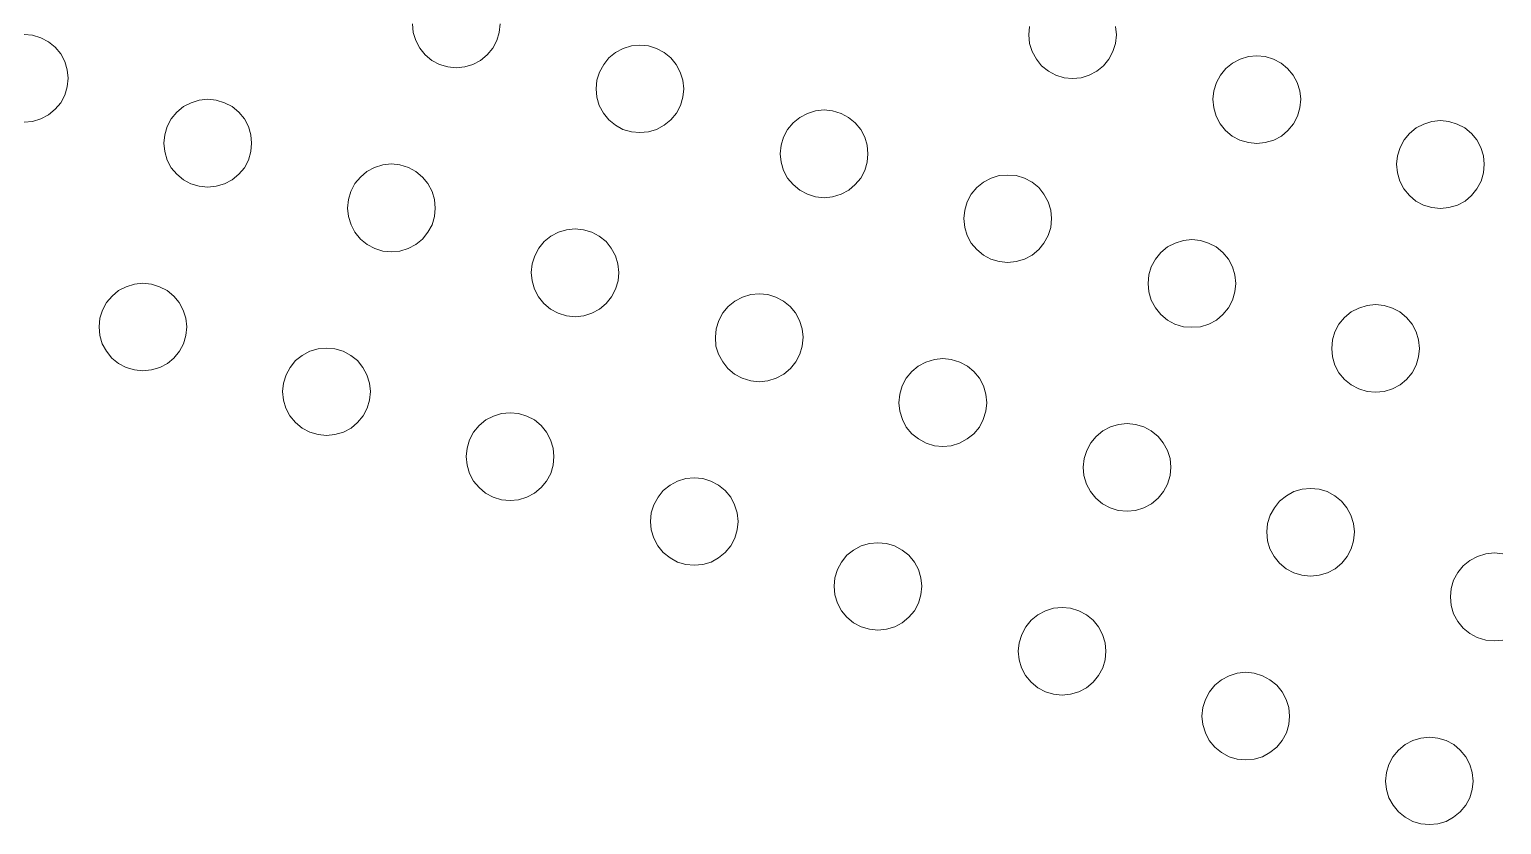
# Model space of a CAD drawing. Header units: metres. Extents: x 105014 to 106600, y 111320 to 118425.
# Drawn here: x 105896.67 to 105897.173, y 114674.351 to 114674.623 of the extents above; entities that cross this region are included whole.
import ezdxf

# ---------------------------------------------------------------- set-up
doc = ezdxf.new("R2010")
doc.units = ezdxf.units.M
doc.layers.add('20-EP-ZONA-DURA', color=253, linetype='CONTINUOUS', lineweight=13)
doc.layers.add('20-EP-ZONA-VERDE', color=84, linetype='CONTINUOUS', lineweight=13)

msp = doc.modelspace()

# ---------------------------------------------------------------- linework, layer by layer
at = {"layer": '20-EP-ZONA-DURA'}
for points in [[(105896.8009, 114674.6251), (105896.8012, 114674.6222), (105896.802, 114674.6194), (105896.8034, 114674.6168), (105896.8053, 114674.6145), (105896.8075, 114674.6126), (105896.8101, 114674.6112), (105896.813, 114674.6104), (105896.8159, 114674.6101), (105896.8188, 114674.6104), (105896.8216, 114674.6112), (105896.8242, 114674.6126), (105896.8265, 114674.6145), (105896.8284, 114674.6168), (105896.8298, 114674.6194), (105896.8306, 114674.6222), (105896.8309, 114674.6251)], [(105897.012, 114674.6242), (105897.0117, 114674.6213), (105897.0117, 114674.6213), (105897.012, 114674.6184), (105897.0129, 114674.6156), (105897.0143, 114674.613), (105897.0161, 114674.6107), (105897.0184, 114674.6089), (105897.021, 114674.6075), (105897.0238, 114674.6067), (105897.0267, 114674.6064), (105897.0296, 114674.6067), (105897.0324, 114674.6075), (105897.035, 114674.6089), (105897.0373, 114674.6107), (105897.0391, 114674.613), (105897.0405, 114674.6156), (105897.0414, 114674.6184), (105897.0417, 114674.6213), (105897.0414, 114674.6242)], [(105896.6681, 114674.5915), (105896.671, 114674.5917), (105896.6738, 114674.5926), (105896.6764, 114674.594), (105896.6787, 114674.5959), (105896.6806, 114674.5981), (105896.682, 114674.6007), (105896.6828, 114674.6036), (105896.6831, 114674.6065), (105896.6831, 114674.6065), (105896.6828, 114674.6094), (105896.682, 114674.6122), (105896.6806, 114674.6148), (105896.6787, 114674.6171), (105896.6764, 114674.619), (105896.6738, 114674.6203), (105896.671, 114674.6212), (105896.6681, 114674.6215)], [(105897.1738, 114674.4438), (105897.1709, 114674.4441), (105897.168, 114674.4438), (105897.1652, 114674.4429), (105897.1626, 114674.4415), (105897.1603, 114674.4397), (105897.1584, 114674.4374), (105897.157, 114674.4348), (105897.1562, 114674.432), (105897.1559, 114674.4291), (105897.1562, 114674.4261), (105897.157, 114674.4233), (105897.1584, 114674.4207), (105897.1603, 114674.4184), (105897.1625, 114674.4166), (105897.1651, 114674.4152), (105897.168, 114674.4143), (105897.1709, 114674.414), (105897.1738, 114674.4143)]]:
    msp.add_lwpolyline(points, dxfattribs=at)
for points in [[(105896.8937, 114674.6029), (105896.8934, 114674.6058), (105896.8925, 114674.6086), (105896.8911, 114674.6112), (105896.8893, 114674.6135), (105896.887, 114674.6153), (105896.8844, 114674.6167), (105896.8816, 114674.6176), (105896.8787, 114674.6178), (105896.8758, 114674.6176), (105896.873, 114674.6167), (105896.8704, 114674.6153), (105896.8681, 114674.6135), (105896.8663, 114674.6112), (105896.8649, 114674.6086), (105896.864, 114674.6058), (105896.8637, 114674.6029), (105896.864, 114674.6), (105896.8648, 114674.5972), (105896.8662, 114674.5946), (105896.8681, 114674.5923), (105896.8704, 114674.5904), (105896.8729, 114674.589), (105896.8758, 114674.5882), (105896.8787, 114674.5879), (105896.8816, 114674.5882), (105896.8844, 114674.589), (105896.887, 114674.5904), (105896.8893, 114674.5923), (105896.8912, 114674.5946), (105896.8926, 114674.5972), (105896.8934, 114674.6), (105896.8937, 114674.6029)], [(105897.0747, 114674.5993), (105897.075, 114674.5964), (105897.0758, 114674.5935), (105897.0772, 114674.5909), (105897.079, 114674.5886), (105897.0813, 114674.5867), (105897.0839, 114674.5853), (105897.0868, 114674.5845), (105897.0897, 114674.5842), (105897.0926, 114674.5845), (105897.0955, 114674.5853), (105897.0981, 114674.5867), (105897.1003, 114674.5886), (105897.1022, 114674.5909), (105897.1036, 114674.5935), (105897.1044, 114674.5964), (105897.1047, 114674.5993), (105897.1044, 114674.6022), (105897.1035, 114674.605), (105897.1021, 114674.6076), (105897.1002, 114674.6098), (105897.098, 114674.6117), (105897.0954, 114674.613), (105897.0926, 114674.6139), (105897.0897, 114674.6142), (105897.0868, 114674.6139), (105897.084, 114674.613), (105897.0814, 114674.6117), (105897.0791, 114674.6098), (105897.0773, 114674.6076), (105897.0759, 114674.605), (105897.075, 114674.6022), (105897.0747, 114674.5993)], [(105896.7459, 114674.5843), (105896.7456, 114674.5872), (105896.7448, 114674.59), (105896.7434, 114674.5926), (105896.7415, 114674.5949), (105896.7392, 114674.5968), (105896.7366, 114674.5981), (105896.7338, 114674.599), (105896.7309, 114674.5993), (105896.728, 114674.599), (105896.7252, 114674.5981), (105896.7226, 114674.5968), (105896.7203, 114674.5949), (105896.7184, 114674.5926), (105896.717, 114674.59), (105896.7162, 114674.5872), (105896.7159, 114674.5843), (105896.7162, 114674.5814), (105896.717, 114674.5785), (105896.7184, 114674.5759), (105896.7203, 114674.5737), (105896.7226, 114674.5718), (105896.7251, 114674.5704), (105896.728, 114674.5696), (105896.7309, 114674.5693), (105896.7338, 114674.5696), (105896.7366, 114674.5704), (105896.7392, 114674.5718), (105896.7415, 114674.5737), (105896.7434, 114674.5759), (105896.7448, 114674.5785), (105896.7456, 114674.5814), (105896.7459, 114674.5843)], [(105896.9567, 114674.5807), (105896.9564, 114674.5836), (105896.9556, 114674.5864), (105896.9542, 114674.589), (105896.9523, 114674.5913), (105896.95, 114674.5931), (105896.9475, 114674.5945), (105896.9446, 114674.5954), (105896.9417, 114674.5957), (105896.9388, 114674.5954), (105896.936, 114674.5945), (105896.9334, 114674.5931), (105896.9311, 114674.5913), (105896.9292, 114674.589), (105896.9278, 114674.5864), (105896.927, 114674.5836), (105896.9267, 114674.5807), (105896.927, 114674.5778), (105896.9278, 114674.5749), (105896.9292, 114674.5723), (105896.9311, 114674.5701), (105896.9334, 114674.5682), (105896.936, 114674.5668), (105896.9388, 114674.5659), (105896.9417, 114674.5656), (105896.9446, 114674.5659), (105896.9475, 114674.5668), (105896.9501, 114674.5682), (105896.9523, 114674.5701), (105896.9542, 114674.5723), (105896.9556, 114674.5749), (105896.9564, 114674.5778), (105896.9567, 114674.5807)], [(105897.1375, 114674.5771), (105897.1378, 114674.5741), (105897.1386, 114674.5713), (105897.14, 114674.5687), (105897.1419, 114674.5664), (105897.1441, 114674.5645), (105897.1467, 114674.5631), (105897.1496, 114674.5623), (105897.1525, 114674.562), (105897.1554, 114674.5623), (105897.1583, 114674.5631), (105897.1609, 114674.5645), (105897.1631, 114674.5664), (105897.165, 114674.5687), (105897.1664, 114674.5713), (105897.1672, 114674.5741), (105897.1675, 114674.5771), (105897.1672, 114674.58), (105897.1663, 114674.5828), (105897.1649, 114674.5854), (105897.1631, 114674.5876), (105897.1608, 114674.5895), (105897.1582, 114674.5908), (105897.1554, 114674.5917), (105897.1525, 114674.592), (105897.1496, 114674.5917), (105897.1468, 114674.5908), (105897.1442, 114674.5895), (105897.1419, 114674.5876), (105897.1401, 114674.5854), (105897.1387, 114674.5828), (105897.1378, 114674.58), (105897.1375, 114674.5771)], [(105896.8087, 114674.5621), (105896.8084, 114674.565), (105896.8076, 114674.5678), (105896.8062, 114674.5705), (105896.8043, 114674.5727), (105896.8021, 114674.5746), (105896.7995, 114674.576), (105896.7966, 114674.5769), (105896.7937, 114674.5772), (105896.7908, 114674.5769), (105896.7879, 114674.576), (105896.7853, 114674.5746), (105896.7831, 114674.5727), (105896.7812, 114674.5705), (105896.7798, 114674.5678), (105896.779, 114674.565), (105896.7787, 114674.5621), (105896.779, 114674.5592), (105896.7799, 114674.5564), (105896.7812, 114674.5538), (105896.7831, 114674.5515), (105896.7854, 114674.5496), (105896.788, 114674.5483), (105896.7908, 114674.5474), (105896.7937, 114674.5471), (105896.7966, 114674.5474), (105896.7994, 114674.5483), (105896.802, 114674.5496), (105896.8043, 114674.5515), (105896.8062, 114674.5538), (105896.8076, 114674.5564), (105896.8084, 114674.5592), (105896.8087, 114674.5621)], [(105897.0195, 114674.5585), (105897.0192, 114674.5614), (105897.0183, 114674.5642), (105897.0169, 114674.5668), (105897.0151, 114674.5691), (105897.0128, 114674.5709), (105897.0102, 114674.5723), (105897.0074, 114674.5732), (105897.0045, 114674.5734), (105897.0016, 114674.5732), (105896.9988, 114674.5723), (105896.9962, 114674.5709), (105896.9939, 114674.5691), (105896.992, 114674.5668), (105896.9906, 114674.5642), (105896.9898, 114674.5614), (105896.9895, 114674.5585), (105896.9898, 114674.5555), (105896.9906, 114674.5527), (105896.992, 114674.5501), (105896.9939, 114674.5479), (105896.9962, 114674.546), (105896.9987, 114674.5446), (105897.0016, 114674.5438), (105897.0045, 114674.5435), (105897.0074, 114674.5438), (105897.0102, 114674.5446), (105897.0128, 114674.546), (105897.0151, 114674.5479), (105897.0169, 114674.5501), (105897.0183, 114674.5527), (105897.0192, 114674.5555), (105897.0195, 114674.5585)], [(105896.8715, 114674.5401), (105896.8712, 114674.543), (105896.8703, 114674.5458), (105896.8689, 114674.5484), (105896.8671, 114674.5506), (105896.8648, 114674.5525), (105896.8622, 114674.5538), (105896.8594, 114674.5547), (105896.8565, 114674.555), (105896.8536, 114674.5547), (105896.8508, 114674.5538), (105896.8482, 114674.5525), (105896.8459, 114674.5506), (105896.8441, 114674.5484), (105896.8427, 114674.5458), (105896.8418, 114674.543), (105896.8415, 114674.5401), (105896.8418, 114674.5372), (105896.8426, 114674.5343), (105896.844, 114674.5317), (105896.8458, 114674.5294), (105896.8481, 114674.5275), (105896.8507, 114674.5261), (105896.8536, 114674.5252), (105896.8565, 114674.5249), (105896.8595, 114674.5252), (105896.8623, 114674.5261), (105896.8649, 114674.5275), (105896.8672, 114674.5294), (105896.869, 114674.5317), (105896.8704, 114674.5343), (105896.8713, 114674.5372), (105896.8715, 114674.5401)], [(105897.0825, 114674.5363), (105897.0822, 114674.5392), (105897.0814, 114674.542), (105897.08, 114674.5446), (105897.0781, 114674.5469), (105897.0758, 114674.5488), (105897.0732, 114674.5501), (105897.0704, 114674.551), (105897.0675, 114674.5513), (105897.0646, 114674.551), (105897.0618, 114674.5501), (105897.0592, 114674.5488), (105897.0569, 114674.5469), (105897.055, 114674.5446), (105897.0536, 114674.542), (105897.0528, 114674.5392), (105897.0525, 114674.5363), (105897.0528, 114674.5334), (105897.0536, 114674.5306), (105897.055, 114674.528), (105897.0569, 114674.5257), (105897.0591, 114674.5238), (105897.0617, 114674.5224), (105897.0646, 114674.5215), (105897.0675, 114674.5213), (105897.0704, 114674.5215), (105897.0733, 114674.5224), (105897.0759, 114674.5238), (105897.0781, 114674.5257), (105897.08, 114674.528), (105897.0814, 114674.5306), (105897.0822, 114674.5334), (105897.0825, 114674.5363)], [(105896.7237, 114674.5215), (105896.7234, 114674.5244), (105896.7225, 114674.5272), (105896.7211, 114674.5298), (105896.7193, 114674.532), (105896.717, 114674.5339), (105896.7144, 114674.5352), (105896.7116, 114674.5361), (105896.7087, 114674.5364), (105896.7058, 114674.5361), (105896.703, 114674.5352), (105896.7004, 114674.5339), (105896.6982, 114674.532), (105896.6963, 114674.5298), (105896.6949, 114674.5272), (105896.694, 114674.5244), (105896.6937, 114674.5215), (105896.694, 114674.5185), (105896.6948, 114674.5157), (105896.6962, 114674.5131), (105896.6981, 114674.5108), (105896.7004, 114674.5089), (105896.703, 114674.5075), (105896.7058, 114674.5067), (105896.7087, 114674.5064), (105896.7116, 114674.5067), (105896.7145, 114674.5075), (105896.7171, 114674.5089), (105896.7193, 114674.5108), (105896.7212, 114674.5131), (105896.7226, 114674.5157), (105896.7234, 114674.5185), (105896.7237, 114674.5215)], [(105896.9345, 114674.5179), (105896.9342, 114674.5208), (105896.9333, 114674.5236), (105896.9319, 114674.5262), (105896.9301, 114674.5284), (105896.9278, 114674.5303), (105896.9252, 114674.5316), (105896.9224, 114674.5325), (105896.9195, 114674.5328), (105896.9166, 114674.5325), (105896.9138, 114674.5316), (105896.9112, 114674.5303), (105896.9089, 114674.5284), (105896.9071, 114674.5262), (105896.9057, 114674.5236), (105896.9048, 114674.5208), (105896.9045, 114674.5179), (105896.9047, 114674.5149), (105896.9056, 114674.5121), (105896.907, 114674.5095), (105896.9088, 114674.5072), (105896.9111, 114674.5053), (105896.9137, 114674.5039), (105896.9166, 114674.503), (105896.9195, 114674.5027), (105896.9224, 114674.503), (105896.9253, 114674.5039), (105896.9279, 114674.5053), (105896.9302, 114674.5072), (105896.932, 114674.5095), (105896.9334, 114674.5121), (105896.9342, 114674.5149), (105896.9345, 114674.5179)], [(105897.1453, 114674.5141), (105897.145, 114674.517), (105897.1442, 114674.5198), (105897.1428, 114674.5224), (105897.1409, 114674.5247), (105897.1386, 114674.5266), (105897.1361, 114674.5279), (105897.1332, 114674.5288), (105897.1303, 114674.5291), (105897.1274, 114674.5288), (105897.1246, 114674.5279), (105897.122, 114674.5266), (105897.1197, 114674.5247), (105897.1178, 114674.5224), (105897.1164, 114674.5198), (105897.1156, 114674.517), (105897.1153, 114674.5141), (105897.1156, 114674.5112), (105897.1164, 114674.5083), (105897.1178, 114674.5057), (105897.1197, 114674.5035), (105897.122, 114674.5016), (105897.1246, 114674.5002), (105897.1274, 114674.4993), (105897.1303, 114674.4991), (105897.1332, 114674.4993), (105897.1361, 114674.5002), (105897.1387, 114674.5016), (105897.1409, 114674.5035), (105897.1428, 114674.5057), (105897.1442, 114674.5083), (105897.145, 114674.5112), (105897.1453, 114674.5141)], [(105896.7865, 114674.4993), (105896.7862, 114674.5022), (105896.7853, 114674.505), (105896.7839, 114674.5076), (105896.7821, 114674.5099), (105896.7798, 114674.5117), (105896.7772, 114674.5131), (105896.7744, 114674.5139), (105896.7715, 114674.5142), (105896.7686, 114674.5139), (105896.7658, 114674.5131), (105896.7632, 114674.5117), (105896.7609, 114674.5099), (105896.7591, 114674.5076), (105896.7577, 114674.505), (105896.7568, 114674.5022), (105896.7565, 114674.4993), (105896.7568, 114674.4964), (105896.7576, 114674.4936), (105896.759, 114674.491), (105896.7609, 114674.4887), (105896.7632, 114674.4868), (105896.7658, 114674.4854), (105896.7686, 114674.4846), (105896.7715, 114674.4843), (105896.7744, 114674.4846), (105896.7773, 114674.4854), (105896.7799, 114674.4868), (105896.7821, 114674.4887), (105896.784, 114674.491), (105896.7854, 114674.4936), (105896.7862, 114674.4964), (105896.7865, 114674.4993)], [(105896.9973, 114674.4955), (105896.997, 114674.4984), (105896.9962, 114674.5013), (105896.9948, 114674.5039), (105896.9929, 114674.5062), (105896.9907, 114674.508), (105896.9881, 114674.5094), (105896.9852, 114674.5103), (105896.9823, 114674.5106), (105896.9794, 114674.5103), (105896.9765, 114674.5094), (105896.9739, 114674.508), (105896.9717, 114674.5062), (105896.9698, 114674.5039), (105896.9684, 114674.5013), (105896.9676, 114674.4984), (105896.9673, 114674.4955), (105896.9676, 114674.4926), (105896.9685, 114674.4898), (105896.9698, 114674.4872), (105896.9717, 114674.4849), (105896.974, 114674.4831), (105896.9766, 114674.4817), (105896.9794, 114674.4808), (105896.9823, 114674.4805), (105896.9852, 114674.4808), (105896.988, 114674.4817), (105896.9906, 114674.4831), (105896.9929, 114674.4849), (105896.9948, 114674.4872), (105896.9961, 114674.4898), (105896.997, 114674.4926), (105896.9973, 114674.4955)], [(105896.8493, 114674.4771), (105896.849, 114674.48), (105896.8481, 114674.4828), (105896.8468, 114674.4854), (105896.8449, 114674.4877), (105896.8426, 114674.4896), (105896.84, 114674.4909), (105896.8372, 114674.4918), (105896.8343, 114674.4921), (105896.8314, 114674.4918), (105896.8286, 114674.4909), (105896.826, 114674.4896), (105896.8237, 114674.4877), (105896.8218, 114674.4854), (105896.8204, 114674.4828), (105896.8196, 114674.48), (105896.8193, 114674.4771), (105896.8196, 114674.4742), (105896.8204, 114674.4713), (105896.8218, 114674.4687), (105896.8237, 114674.4665), (105896.8259, 114674.4646), (105896.8285, 114674.4632), (105896.8314, 114674.4623), (105896.8343, 114674.462), (105896.8372, 114674.4623), (105896.84, 114674.4632), (105896.8426, 114674.4646), (105896.8449, 114674.4665), (105896.8468, 114674.4687), (105896.8482, 114674.4713), (105896.849, 114674.4742), (105896.8493, 114674.4771)], [(105897.0603, 114674.4735), (105897.06, 114674.4764), (105897.0591, 114674.4792), (105897.0577, 114674.4818), (105897.0559, 114674.484), (105897.0536, 114674.4859), (105897.051, 114674.4873), (105897.0482, 114674.4881), (105897.0453, 114674.4884), (105897.0424, 114674.4881), (105897.0396, 114674.4873), (105897.037, 114674.4859), (105897.0347, 114674.484), (105897.0329, 114674.4818), (105897.0315, 114674.4792), (105897.0306, 114674.4764), (105897.0303, 114674.4735), (105897.0305, 114674.4706), (105897.0314, 114674.4677), (105897.0328, 114674.4651), (105897.0346, 114674.4628), (105897.0369, 114674.4609), (105897.0395, 114674.4595), (105897.0423, 114674.4586), (105897.0453, 114674.4584), (105897.0482, 114674.4586), (105897.0511, 114674.4595), (105897.0537, 114674.4609), (105897.056, 114674.4628), (105897.0578, 114674.4651), (105897.0592, 114674.4677), (105897.06, 114674.4706), (105897.0603, 114674.4735)], [(105896.9123, 114674.4549), (105896.912, 114674.4578), (105896.9111, 114674.4606), (105896.9098, 114674.4632), (105896.9079, 114674.4655), (105896.9056, 114674.4673), (105896.903, 114674.4687), (105896.9002, 114674.4696), (105896.8973, 114674.4698), (105896.8944, 114674.4696), (105896.8916, 114674.4687), (105896.889, 114674.4673), (105896.8867, 114674.4655), (105896.8849, 114674.4632), (105896.8835, 114674.4606), (105896.8826, 114674.4578), (105896.8823, 114674.4549), (105896.8826, 114674.452), (105896.8835, 114674.4492), (105896.8848, 114674.4466), (105896.8867, 114674.4443), (105896.889, 114674.4424), (105896.8916, 114674.441), (105896.8944, 114674.4402), (105896.8973, 114674.4399), (105896.9002, 114674.4402), (105896.9031, 114674.441), (105896.9056, 114674.4424), (105896.9079, 114674.4443), (105896.9098, 114674.4466), (105896.9112, 114674.4492), (105896.912, 114674.452), (105896.9123, 114674.4549)], [(105897.1231, 114674.4513), (105897.1228, 114674.4542), (105897.1219, 114674.457), (105897.1205, 114674.4596), (105897.1187, 114674.4618), (105897.1164, 114674.4637), (105897.1138, 114674.4651), (105897.111, 114674.4659), (105897.1081, 114674.4662), (105897.1052, 114674.4659), (105897.1024, 114674.4651), (105897.0998, 114674.4637), (105897.0975, 114674.4618), (105897.0957, 114674.4596), (105897.0943, 114674.457), (105897.0934, 114674.4542), (105897.0931, 114674.4513), (105897.0933, 114674.4483), (105897.0942, 114674.4455), (105897.0956, 114674.4429), (105897.0974, 114674.4406), (105897.0997, 114674.4387), (105897.1023, 114674.4373), (105897.1051, 114674.4365), (105897.1081, 114674.4362), (105897.111, 114674.4365), (105897.1139, 114674.4373), (105897.1165, 114674.4387), (105897.1188, 114674.4406), (105897.1206, 114674.4429), (105897.122, 114674.4455), (105897.1228, 114674.4483), (105897.1231, 114674.4513)], [(105896.9751, 114674.4327), (105896.9748, 114674.4356), (105896.974, 114674.4384), (105896.9726, 114674.441), (105896.9707, 114674.4433), (105896.9684, 114674.4451), (105896.9658, 114674.4465), (105896.963, 114674.4474), (105896.9601, 114674.4476), (105896.9572, 114674.4474), (105896.9544, 114674.4465), (105896.9518, 114674.4451), (105896.9495, 114674.4433), (105896.9477, 114674.441), (105896.9463, 114674.4384), (105896.9454, 114674.4356), (105896.9451, 114674.4327), (105896.9454, 114674.4298), (105896.9463, 114674.4269), (105896.9477, 114674.4243), (105896.9495, 114674.4221), (105896.9518, 114674.4202), (105896.9544, 114674.4188), (105896.9572, 114674.418), (105896.9601, 114674.4177), (105896.963, 114674.418), (105896.9659, 114674.4188), (105896.9684, 114674.4202), (105896.9707, 114674.4221), (105896.9726, 114674.4243), (105896.974, 114674.4269), (105896.9748, 114674.4298), (105896.9751, 114674.4327)], [(105897.0381, 114674.4105), (105897.0378, 114674.4134), (105897.0369, 114674.4162), (105897.0355, 114674.4188), (105897.0337, 114674.4211), (105897.0314, 114674.4229), (105897.0288, 114674.4243), (105897.026, 114674.4252), (105897.0231, 114674.4255), (105897.0202, 114674.4252), (105897.0174, 114674.4243), (105897.0148, 114674.4229), (105897.0125, 114674.4211), (105897.0107, 114674.4188), (105897.0093, 114674.4162), (105897.0084, 114674.4134), (105897.0081, 114674.4105), (105897.0084, 114674.4076), (105897.0092, 114674.4048), (105897.0106, 114674.4022), (105897.0125, 114674.3999), (105897.0148, 114674.398), (105897.0174, 114674.3966), (105897.0202, 114674.3958), (105897.0231, 114674.3955), (105897.026, 114674.3958), (105897.0288, 114674.3966), (105897.0314, 114674.398), (105897.0337, 114674.3999), (105897.0356, 114674.4022), (105897.037, 114674.4048), (105897.0378, 114674.4076), (105897.0381, 114674.4105)], [(105897.1009, 114674.3883), (105897.1006, 114674.3912), (105897.0997, 114674.394), (105897.0984, 114674.3966), (105897.0965, 114674.3989), (105897.0942, 114674.4007), (105897.0916, 114674.4021), (105897.0888, 114674.403), (105897.0859, 114674.4033), (105897.083, 114674.403), (105897.0802, 114674.4021), (105897.0776, 114674.4007), (105897.0753, 114674.3989), (105897.0735, 114674.3966), (105897.0721, 114674.394), (105897.0712, 114674.3912), (105897.0709, 114674.3883), (105897.0712, 114674.3854), (105897.0721, 114674.3826), (105897.0734, 114674.38), (105897.0753, 114674.3777), (105897.0776, 114674.3758), (105897.0802, 114674.3744), (105897.083, 114674.3736), (105897.0859, 114674.3733), (105897.0888, 114674.3736), (105897.0916, 114674.3744), (105897.0942, 114674.3758), (105897.0965, 114674.3777), (105897.0984, 114674.38), (105897.0998, 114674.3826), (105897.1006, 114674.3854), (105897.1009, 114674.3883)], [(105897.1637, 114674.3661), (105897.1634, 114674.369), (105897.1626, 114674.3718), (105897.1612, 114674.3744), (105897.1593, 114674.3767), (105897.1571, 114674.3786), (105897.1545, 114674.38), (105897.1516, 114674.3808), (105897.1487, 114674.3811), (105897.1458, 114674.3808), (105897.143, 114674.38), (105897.1404, 114674.3786), (105897.1381, 114674.3767), (105897.1362, 114674.3744), (105897.1349, 114674.3718), (105897.134, 114674.369), (105897.1337, 114674.3661), (105897.134, 114674.3632), (105897.1349, 114674.3604), (105897.1363, 114674.3578), (105897.1381, 114674.3555), (105897.1404, 114674.3537), (105897.143, 114674.3523), (105897.1458, 114674.3514), (105897.1487, 114674.3512), (105897.1516, 114674.3514), (105897.1544, 114674.3523), (105897.157, 114674.3537), (105897.1593, 114674.3555), (105897.1612, 114674.3578), (105897.1625, 114674.3604), (105897.1634, 114674.3632), (105897.1637, 114674.3661)]]:
    msp.add_lwpolyline(points, close=True, dxfattribs=at)
at = {"layer": '20-EP-ZONA-VERDE'}
for points in [[(105896.8309, 114674.6251), (105896.8306, 114674.6222), (105896.8298, 114674.6194), (105896.8284, 114674.6168), (105896.8265, 114674.6145), (105896.8242, 114674.6126), (105896.8216, 114674.6112), (105896.8188, 114674.6104), (105896.8159, 114674.6101), (105896.813, 114674.6104), (105896.8101, 114674.6112), (105896.8075, 114674.6126), (105896.8053, 114674.6145), (105896.8034, 114674.6168), (105896.802, 114674.6194), (105896.8012, 114674.6222), (105896.8009, 114674.6251)], [(105897.0414, 114674.6242), (105897.0417, 114674.6213), (105897.0417, 114674.6213), (105897.0414, 114674.6184), (105897.0405, 114674.6156), (105897.0391, 114674.613), (105897.0373, 114674.6107), (105897.035, 114674.6089), (105897.0324, 114674.6075), (105897.0296, 114674.6067), (105897.0267, 114674.6064), (105897.0238, 114674.6067), (105897.021, 114674.6075), (105897.0184, 114674.6089), (105897.0161, 114674.6107), (105897.0143, 114674.613), (105897.0129, 114674.6156), (105897.012, 114674.6184), (105897.0117, 114674.6213), (105897.012, 114674.6242)], [(105896.6681, 114674.6215), (105896.671, 114674.6212), (105896.6738, 114674.6203), (105896.6764, 114674.619), (105896.6787, 114674.6171), (105896.6806, 114674.6148), (105896.682, 114674.6122), (105896.6828, 114674.6094), (105896.6831, 114674.6065), (105896.6831, 114674.6065), (105896.6828, 114674.6036), (105896.682, 114674.6007), (105896.6806, 114674.5981), (105896.6787, 114674.5959), (105896.6764, 114674.594), (105896.6738, 114674.5926), (105896.671, 114674.5917), (105896.6681, 114674.5915)], [(105897.1738, 114674.4143), (105897.1709, 114674.414), (105897.168, 114674.4143), (105897.1651, 114674.4152), (105897.1625, 114674.4166), (105897.1603, 114674.4184), (105897.1584, 114674.4207), (105897.157, 114674.4233), (105897.1562, 114674.4261), (105897.1559, 114674.4291), (105897.1562, 114674.432), (105897.157, 114674.4348), (105897.1584, 114674.4374), (105897.1603, 114674.4397), (105897.1626, 114674.4415), (105897.1652, 114674.4429), (105897.168, 114674.4438), (105897.1709, 114674.4441), (105897.1738, 114674.4438)]]:
    msp.add_lwpolyline(points, dxfattribs=at)
for points in [[(105896.8937, 114674.6029), (105896.8934, 114674.6), (105896.8926, 114674.5972), (105896.8912, 114674.5946), (105896.8893, 114674.5923), (105896.887, 114674.5904), (105896.8844, 114674.589), (105896.8816, 114674.5882), (105896.8787, 114674.5879), (105896.8758, 114674.5882), (105896.8729, 114674.589), (105896.8704, 114674.5904), (105896.8681, 114674.5923), (105896.8662, 114674.5946), (105896.8648, 114674.5972), (105896.864, 114674.6), (105896.8637, 114674.6029), (105896.864, 114674.6058), (105896.8649, 114674.6086), (105896.8663, 114674.6112), (105896.8681, 114674.6135), (105896.8704, 114674.6153), (105896.873, 114674.6167), (105896.8758, 114674.6176), (105896.8787, 114674.6178), (105896.8816, 114674.6176), (105896.8844, 114674.6167), (105896.887, 114674.6153), (105896.8893, 114674.6135), (105896.8911, 114674.6112), (105896.8925, 114674.6086), (105896.8934, 114674.6058), (105896.8937, 114674.6029)], [(105897.1047, 114674.5993), (105897.1044, 114674.5964), (105897.1036, 114674.5935), (105897.1022, 114674.5909), (105897.1003, 114674.5886), (105897.0981, 114674.5867), (105897.0955, 114674.5853), (105897.0926, 114674.5845), (105897.0897, 114674.5842), (105897.0868, 114674.5845), (105897.0839, 114674.5853), (105897.0813, 114674.5867), (105897.079, 114674.5886), (105897.0772, 114674.5909), (105897.0758, 114674.5935), (105897.075, 114674.5964), (105897.0747, 114674.5993), (105897.075, 114674.6022), (105897.0759, 114674.605), (105897.0773, 114674.6076), (105897.0791, 114674.6098), (105897.0814, 114674.6117), (105897.084, 114674.613), (105897.0868, 114674.6139), (105897.0897, 114674.6142), (105897.0926, 114674.6139), (105897.0954, 114674.613), (105897.098, 114674.6117), (105897.1002, 114674.6098), (105897.1021, 114674.6076), (105897.1035, 114674.605), (105897.1044, 114674.6022), (105897.1047, 114674.5993)], [(105896.7459, 114674.5843), (105896.7456, 114674.5814), (105896.7448, 114674.5785), (105896.7434, 114674.5759), (105896.7415, 114674.5737), (105896.7392, 114674.5718), (105896.7366, 114674.5704), (105896.7338, 114674.5696), (105896.7309, 114674.5693), (105896.728, 114674.5696), (105896.7251, 114674.5704), (105896.7226, 114674.5718), (105896.7203, 114674.5737), (105896.7184, 114674.5759), (105896.717, 114674.5785), (105896.7162, 114674.5814), (105896.7159, 114674.5843), (105896.7162, 114674.5872), (105896.717, 114674.59), (105896.7184, 114674.5926), (105896.7203, 114674.5949), (105896.7226, 114674.5968), (105896.7252, 114674.5981), (105896.728, 114674.599), (105896.7309, 114674.5993), (105896.7338, 114674.599), (105896.7366, 114674.5981), (105896.7392, 114674.5968), (105896.7415, 114674.5949), (105896.7434, 114674.5926), (105896.7448, 114674.59), (105896.7456, 114674.5872), (105896.7459, 114674.5843)], [(105896.9567, 114674.5807), (105896.9564, 114674.5778), (105896.9556, 114674.5749), (105896.9542, 114674.5723), (105896.9523, 114674.5701), (105896.9501, 114674.5682), (105896.9475, 114674.5668), (105896.9446, 114674.5659), (105896.9417, 114674.5656), (105896.9388, 114674.5659), (105896.936, 114674.5668), (105896.9334, 114674.5682), (105896.9311, 114674.5701), (105896.9292, 114674.5723), (105896.9278, 114674.5749), (105896.927, 114674.5778), (105896.9267, 114674.5807), (105896.927, 114674.5836), (105896.9278, 114674.5864), (105896.9292, 114674.589), (105896.9311, 114674.5913), (105896.9334, 114674.5931), (105896.936, 114674.5945), (105896.9388, 114674.5954), (105896.9417, 114674.5957), (105896.9446, 114674.5954), (105896.9475, 114674.5945), (105896.95, 114674.5931), (105896.9523, 114674.5913), (105896.9542, 114674.589), (105896.9556, 114674.5864), (105896.9564, 114674.5836), (105896.9567, 114674.5807)], [(105897.1675, 114674.5771), (105897.1672, 114674.5741), (105897.1664, 114674.5713), (105897.165, 114674.5687), (105897.1631, 114674.5664), (105897.1609, 114674.5645), (105897.1583, 114674.5631), (105897.1554, 114674.5623), (105897.1525, 114674.562), (105897.1496, 114674.5623), (105897.1467, 114674.5631), (105897.1441, 114674.5645), (105897.1419, 114674.5664), (105897.14, 114674.5687), (105897.1386, 114674.5713), (105897.1378, 114674.5741), (105897.1375, 114674.5771), (105897.1378, 114674.58), (105897.1387, 114674.5828), (105897.1401, 114674.5854), (105897.1419, 114674.5876), (105897.1442, 114674.5895), (105897.1468, 114674.5908), (105897.1496, 114674.5917), (105897.1525, 114674.592), (105897.1554, 114674.5917), (105897.1582, 114674.5908), (105897.1608, 114674.5895), (105897.1631, 114674.5876), (105897.1649, 114674.5854), (105897.1663, 114674.5828), (105897.1672, 114674.58), (105897.1675, 114674.5771)], [(105896.8087, 114674.5621), (105896.8084, 114674.5592), (105896.8076, 114674.5564), (105896.8062, 114674.5538), (105896.8043, 114674.5515), (105896.802, 114674.5496), (105896.7994, 114674.5483), (105896.7966, 114674.5474), (105896.7937, 114674.5471), (105896.7908, 114674.5474), (105896.788, 114674.5483), (105896.7854, 114674.5496), (105896.7831, 114674.5515), (105896.7812, 114674.5538), (105896.7799, 114674.5564), (105896.779, 114674.5592), (105896.7787, 114674.5621), (105896.779, 114674.565), (105896.7798, 114674.5678), (105896.7812, 114674.5705), (105896.7831, 114674.5727), (105896.7853, 114674.5746), (105896.7879, 114674.576), (105896.7908, 114674.5769), (105896.7937, 114674.5772), (105896.7966, 114674.5769), (105896.7995, 114674.576), (105896.8021, 114674.5746), (105896.8043, 114674.5727), (105896.8062, 114674.5705), (105896.8076, 114674.5678), (105896.8084, 114674.565), (105896.8087, 114674.5621)], [(105897.0195, 114674.5585), (105897.0192, 114674.5555), (105897.0183, 114674.5527), (105897.0169, 114674.5501), (105897.0151, 114674.5479), (105897.0128, 114674.546), (105897.0102, 114674.5446), (105897.0074, 114674.5438), (105897.0045, 114674.5435), (105897.0016, 114674.5438), (105896.9987, 114674.5446), (105896.9962, 114674.546), (105896.9939, 114674.5479), (105896.992, 114674.5501), (105896.9906, 114674.5527), (105896.9898, 114674.5555), (105896.9895, 114674.5585), (105896.9898, 114674.5614), (105896.9906, 114674.5642), (105896.992, 114674.5668), (105896.9939, 114674.5691), (105896.9962, 114674.5709), (105896.9988, 114674.5723), (105897.0016, 114674.5732), (105897.0045, 114674.5734), (105897.0074, 114674.5732), (105897.0102, 114674.5723), (105897.0128, 114674.5709), (105897.0151, 114674.5691), (105897.0169, 114674.5668), (105897.0183, 114674.5642), (105897.0192, 114674.5614), (105897.0195, 114674.5585)], [(105896.8715, 114674.5401), (105896.8713, 114674.5372), (105896.8704, 114674.5343), (105896.869, 114674.5317), (105896.8672, 114674.5294), (105896.8649, 114674.5275), (105896.8623, 114674.5261), (105896.8595, 114674.5252), (105896.8565, 114674.5249), (105896.8536, 114674.5252), (105896.8507, 114674.5261), (105896.8481, 114674.5275), (105896.8458, 114674.5294), (105896.844, 114674.5317), (105896.8426, 114674.5343), (105896.8418, 114674.5372), (105896.8415, 114674.5401), (105896.8418, 114674.543), (105896.8427, 114674.5458), (105896.8441, 114674.5484), (105896.8459, 114674.5506), (105896.8482, 114674.5525), (105896.8508, 114674.5538), (105896.8536, 114674.5547), (105896.8565, 114674.555), (105896.8594, 114674.5547), (105896.8622, 114674.5538), (105896.8648, 114674.5525), (105896.8671, 114674.5506), (105896.8689, 114674.5484), (105896.8703, 114674.5458), (105896.8712, 114674.543), (105896.8715, 114674.5401)], [(105897.0825, 114674.5363), (105897.0822, 114674.5334), (105897.0814, 114674.5306), (105897.08, 114674.528), (105897.0781, 114674.5257), (105897.0759, 114674.5238), (105897.0733, 114674.5224), (105897.0704, 114674.5215), (105897.0675, 114674.5213), (105897.0646, 114674.5215), (105897.0617, 114674.5224), (105897.0591, 114674.5238), (105897.0569, 114674.5257), (105897.055, 114674.528), (105897.0536, 114674.5306), (105897.0528, 114674.5334), (105897.0525, 114674.5363), (105897.0528, 114674.5392), (105897.0536, 114674.542), (105897.055, 114674.5446), (105897.0569, 114674.5469), (105897.0592, 114674.5488), (105897.0618, 114674.5501), (105897.0646, 114674.551), (105897.0675, 114674.5513), (105897.0704, 114674.551), (105897.0732, 114674.5501), (105897.0758, 114674.5488), (105897.0781, 114674.5469), (105897.08, 114674.5446), (105897.0814, 114674.542), (105897.0822, 114674.5392), (105897.0825, 114674.5363)], [(105896.7237, 114674.5215), (105896.7234, 114674.5185), (105896.7226, 114674.5157), (105896.7212, 114674.5131), (105896.7193, 114674.5108), (105896.7171, 114674.5089), (105896.7145, 114674.5075), (105896.7116, 114674.5067), (105896.7087, 114674.5064), (105896.7058, 114674.5067), (105896.703, 114674.5075), (105896.7004, 114674.5089), (105896.6981, 114674.5108), (105896.6962, 114674.5131), (105896.6948, 114674.5157), (105896.694, 114674.5185), (105896.6937, 114674.5215), (105896.694, 114674.5244), (105896.6949, 114674.5272), (105896.6963, 114674.5298), (105896.6982, 114674.532), (105896.7004, 114674.5339), (105896.703, 114674.5352), (105896.7058, 114674.5361), (105896.7087, 114674.5364), (105896.7116, 114674.5361), (105896.7144, 114674.5352), (105896.717, 114674.5339), (105896.7193, 114674.532), (105896.7211, 114674.5298), (105896.7225, 114674.5272), (105896.7234, 114674.5244), (105896.7237, 114674.5215)], [(105896.9345, 114674.5179), (105896.9342, 114674.5149), (105896.9334, 114674.5121), (105896.932, 114674.5095), (105896.9302, 114674.5072), (105896.9279, 114674.5053), (105896.9253, 114674.5039), (105896.9224, 114674.503), (105896.9195, 114674.5027), (105896.9166, 114674.503), (105896.9137, 114674.5039), (105896.9111, 114674.5053), (105896.9088, 114674.5072), (105896.907, 114674.5095), (105896.9056, 114674.5121), (105896.9047, 114674.5149), (105896.9045, 114674.5179), (105896.9048, 114674.5208), (105896.9057, 114674.5236), (105896.9071, 114674.5262), (105896.9089, 114674.5284), (105896.9112, 114674.5303), (105896.9138, 114674.5316), (105896.9166, 114674.5325), (105896.9195, 114674.5328), (105896.9224, 114674.5325), (105896.9252, 114674.5316), (105896.9278, 114674.5303), (105896.9301, 114674.5284), (105896.9319, 114674.5262), (105896.9333, 114674.5236), (105896.9342, 114674.5208), (105896.9345, 114674.5179)], [(105897.1453, 114674.5141), (105897.145, 114674.5112), (105897.1442, 114674.5083), (105897.1428, 114674.5057), (105897.1409, 114674.5035), (105897.1387, 114674.5016), (105897.1361, 114674.5002), (105897.1332, 114674.4993), (105897.1303, 114674.4991), (105897.1274, 114674.4993), (105897.1246, 114674.5002), (105897.122, 114674.5016), (105897.1197, 114674.5035), (105897.1178, 114674.5057), (105897.1164, 114674.5083), (105897.1156, 114674.5112), (105897.1153, 114674.5141), (105897.1156, 114674.517), (105897.1164, 114674.5198), (105897.1178, 114674.5224), (105897.1197, 114674.5247), (105897.122, 114674.5266), (105897.1246, 114674.5279), (105897.1274, 114674.5288), (105897.1303, 114674.5291), (105897.1332, 114674.5288), (105897.1361, 114674.5279), (105897.1386, 114674.5266), (105897.1409, 114674.5247), (105897.1428, 114674.5224), (105897.1442, 114674.5198), (105897.145, 114674.517), (105897.1453, 114674.5141)], [(105896.7865, 114674.4993), (105896.7862, 114674.4964), (105896.7854, 114674.4936), (105896.784, 114674.491), (105896.7821, 114674.4887), (105896.7799, 114674.4868), (105896.7773, 114674.4854), (105896.7744, 114674.4846), (105896.7715, 114674.4843), (105896.7686, 114674.4846), (105896.7658, 114674.4854), (105896.7632, 114674.4868), (105896.7609, 114674.4887), (105896.759, 114674.491), (105896.7576, 114674.4936), (105896.7568, 114674.4964), (105896.7565, 114674.4993), (105896.7568, 114674.5022), (105896.7577, 114674.505), (105896.7591, 114674.5076), (105896.7609, 114674.5099), (105896.7632, 114674.5117), (105896.7658, 114674.5131), (105896.7686, 114674.5139), (105896.7715, 114674.5142), (105896.7744, 114674.5139), (105896.7772, 114674.5131), (105896.7798, 114674.5117), (105896.7821, 114674.5099), (105896.7839, 114674.5076), (105896.7853, 114674.505), (105896.7862, 114674.5022), (105896.7865, 114674.4993)], [(105896.9973, 114674.4955), (105896.997, 114674.4926), (105896.9961, 114674.4898), (105896.9948, 114674.4872), (105896.9929, 114674.4849), (105896.9906, 114674.4831), (105896.988, 114674.4817), (105896.9852, 114674.4808), (105896.9823, 114674.4805), (105896.9794, 114674.4808), (105896.9766, 114674.4817), (105896.974, 114674.4831), (105896.9717, 114674.4849), (105896.9698, 114674.4872), (105896.9685, 114674.4898), (105896.9676, 114674.4926), (105896.9673, 114674.4955), (105896.9676, 114674.4984), (105896.9684, 114674.5013), (105896.9698, 114674.5039), (105896.9717, 114674.5062), (105896.9739, 114674.508), (105896.9765, 114674.5094), (105896.9794, 114674.5103), (105896.9823, 114674.5106), (105896.9852, 114674.5103), (105896.9881, 114674.5094), (105896.9907, 114674.508), (105896.9929, 114674.5062), (105896.9948, 114674.5039), (105896.9962, 114674.5013), (105896.997, 114674.4984), (105896.9973, 114674.4955)], [(105896.8493, 114674.4771), (105896.849, 114674.4742), (105896.8482, 114674.4713), (105896.8468, 114674.4687), (105896.8449, 114674.4665), (105896.8426, 114674.4646), (105896.84, 114674.4632), (105896.8372, 114674.4623), (105896.8343, 114674.462), (105896.8314, 114674.4623), (105896.8285, 114674.4632), (105896.8259, 114674.4646), (105896.8237, 114674.4665), (105896.8218, 114674.4687), (105896.8204, 114674.4713), (105896.8196, 114674.4742), (105896.8193, 114674.4771), (105896.8196, 114674.48), (105896.8204, 114674.4828), (105896.8218, 114674.4854), (105896.8237, 114674.4877), (105896.826, 114674.4896), (105896.8286, 114674.4909), (105896.8314, 114674.4918), (105896.8343, 114674.4921), (105896.8372, 114674.4918), (105896.84, 114674.4909), (105896.8426, 114674.4896), (105896.8449, 114674.4877), (105896.8468, 114674.4854), (105896.8481, 114674.4828), (105896.849, 114674.48), (105896.8493, 114674.4771)], [(105897.0603, 114674.4735), (105897.06, 114674.4706), (105897.0592, 114674.4677), (105897.0578, 114674.4651), (105897.056, 114674.4628), (105897.0537, 114674.4609), (105897.0511, 114674.4595), (105897.0482, 114674.4586), (105897.0453, 114674.4584), (105897.0423, 114674.4586), (105897.0395, 114674.4595), (105897.0369, 114674.4609), (105897.0346, 114674.4628), (105897.0328, 114674.4651), (105897.0314, 114674.4677), (105897.0305, 114674.4706), (105897.0303, 114674.4735), (105897.0306, 114674.4764), (105897.0315, 114674.4792), (105897.0329, 114674.4818), (105897.0347, 114674.484), (105897.037, 114674.4859), (105897.0396, 114674.4873), (105897.0424, 114674.4881), (105897.0453, 114674.4884), (105897.0482, 114674.4881), (105897.051, 114674.4873), (105897.0536, 114674.4859), (105897.0559, 114674.484), (105897.0577, 114674.4818), (105897.0591, 114674.4792), (105897.06, 114674.4764), (105897.0603, 114674.4735)], [(105896.9123, 114674.4549), (105896.912, 114674.452), (105896.9112, 114674.4492), (105896.9098, 114674.4466), (105896.9079, 114674.4443), (105896.9056, 114674.4424), (105896.9031, 114674.441), (105896.9002, 114674.4402), (105896.8973, 114674.4399), (105896.8944, 114674.4402), (105896.8916, 114674.441), (105896.889, 114674.4424), (105896.8867, 114674.4443), (105896.8848, 114674.4466), (105896.8835, 114674.4492), (105896.8826, 114674.452), (105896.8823, 114674.4549), (105896.8826, 114674.4578), (105896.8835, 114674.4606), (105896.8849, 114674.4632), (105896.8867, 114674.4655), (105896.889, 114674.4673), (105896.8916, 114674.4687), (105896.8944, 114674.4696), (105896.8973, 114674.4698), (105896.9002, 114674.4696), (105896.903, 114674.4687), (105896.9056, 114674.4673), (105896.9079, 114674.4655), (105896.9098, 114674.4632), (105896.9111, 114674.4606), (105896.912, 114674.4578), (105896.9123, 114674.4549)], [(105897.1231, 114674.4513), (105897.1228, 114674.4483), (105897.122, 114674.4455), (105897.1206, 114674.4429), (105897.1188, 114674.4406), (105897.1165, 114674.4387), (105897.1139, 114674.4373), (105897.111, 114674.4365), (105897.1081, 114674.4362), (105897.1051, 114674.4365), (105897.1023, 114674.4373), (105897.0997, 114674.4387), (105897.0974, 114674.4406), (105897.0956, 114674.4429), (105897.0942, 114674.4455), (105897.0933, 114674.4483), (105897.0931, 114674.4513), (105897.0934, 114674.4542), (105897.0943, 114674.457), (105897.0957, 114674.4596), (105897.0975, 114674.4618), (105897.0998, 114674.4637), (105897.1024, 114674.4651), (105897.1052, 114674.4659), (105897.1081, 114674.4662), (105897.111, 114674.4659), (105897.1138, 114674.4651), (105897.1164, 114674.4637), (105897.1187, 114674.4618), (105897.1205, 114674.4596), (105897.1219, 114674.457), (105897.1228, 114674.4542), (105897.1231, 114674.4513)], [(105896.9751, 114674.4327), (105896.9748, 114674.4298), (105896.974, 114674.4269), (105896.9726, 114674.4243), (105896.9707, 114674.4221), (105896.9684, 114674.4202), (105896.9659, 114674.4188), (105896.963, 114674.418), (105896.9601, 114674.4177), (105896.9572, 114674.418), (105896.9544, 114674.4188), (105896.9518, 114674.4202), (105896.9495, 114674.4221), (105896.9477, 114674.4243), (105896.9463, 114674.4269), (105896.9454, 114674.4298), (105896.9451, 114674.4327), (105896.9454, 114674.4356), (105896.9463, 114674.4384), (105896.9477, 114674.441), (105896.9495, 114674.4433), (105896.9518, 114674.4451), (105896.9544, 114674.4465), (105896.9572, 114674.4474), (105896.9601, 114674.4476), (105896.963, 114674.4474), (105896.9658, 114674.4465), (105896.9684, 114674.4451), (105896.9707, 114674.4433), (105896.9726, 114674.441), (105896.974, 114674.4384), (105896.9748, 114674.4356), (105896.9751, 114674.4327)], [(105897.0381, 114674.4105), (105897.0378, 114674.4076), (105897.037, 114674.4048), (105897.0356, 114674.4022), (105897.0337, 114674.3999), (105897.0314, 114674.398), (105897.0288, 114674.3966), (105897.026, 114674.3958), (105897.0231, 114674.3955), (105897.0202, 114674.3958), (105897.0174, 114674.3966), (105897.0148, 114674.398), (105897.0125, 114674.3999), (105897.0106, 114674.4022), (105897.0092, 114674.4048), (105897.0084, 114674.4076), (105897.0081, 114674.4105), (105897.0084, 114674.4134), (105897.0093, 114674.4162), (105897.0107, 114674.4188), (105897.0125, 114674.4211), (105897.0148, 114674.4229), (105897.0174, 114674.4243), (105897.0202, 114674.4252), (105897.0231, 114674.4255), (105897.026, 114674.4252), (105897.0288, 114674.4243), (105897.0314, 114674.4229), (105897.0337, 114674.4211), (105897.0355, 114674.4188), (105897.0369, 114674.4162), (105897.0378, 114674.4134), (105897.0381, 114674.4105)], [(105897.1009, 114674.3883), (105897.1006, 114674.3854), (105897.0998, 114674.3826), (105897.0984, 114674.38), (105897.0965, 114674.3777), (105897.0942, 114674.3758), (105897.0916, 114674.3744), (105897.0888, 114674.3736), (105897.0859, 114674.3733), (105897.083, 114674.3736), (105897.0802, 114674.3744), (105897.0776, 114674.3758), (105897.0753, 114674.3777), (105897.0734, 114674.38), (105897.0721, 114674.3826), (105897.0712, 114674.3854), (105897.0709, 114674.3883), (105897.0712, 114674.3912), (105897.0721, 114674.394), (105897.0735, 114674.3966), (105897.0753, 114674.3989), (105897.0776, 114674.4007), (105897.0802, 114674.4021), (105897.083, 114674.403), (105897.0859, 114674.4033), (105897.0888, 114674.403), (105897.0916, 114674.4021), (105897.0942, 114674.4007), (105897.0965, 114674.3989), (105897.0984, 114674.3966), (105897.0997, 114674.394), (105897.1006, 114674.3912), (105897.1009, 114674.3883)], [(105897.1637, 114674.3661), (105897.1634, 114674.3632), (105897.1625, 114674.3604), (105897.1612, 114674.3578), (105897.1593, 114674.3555), (105897.157, 114674.3537), (105897.1544, 114674.3523), (105897.1516, 114674.3514), (105897.1487, 114674.3512), (105897.1458, 114674.3514), (105897.143, 114674.3523), (105897.1404, 114674.3537), (105897.1381, 114674.3555), (105897.1363, 114674.3578), (105897.1349, 114674.3604), (105897.134, 114674.3632), (105897.1337, 114674.3661), (105897.134, 114674.369), (105897.1349, 114674.3718), (105897.1362, 114674.3744), (105897.1381, 114674.3767), (105897.1404, 114674.3786), (105897.143, 114674.38), (105897.1458, 114674.3808), (105897.1487, 114674.3811), (105897.1516, 114674.3808), (105897.1545, 114674.38), (105897.1571, 114674.3786), (105897.1593, 114674.3767), (105897.1612, 114674.3744), (105897.1626, 114674.3718), (105897.1634, 114674.369), (105897.1637, 114674.3661)]]:
    msp.add_lwpolyline(points, close=True, dxfattribs=at)

doc.saveas('drawing.dxf')
